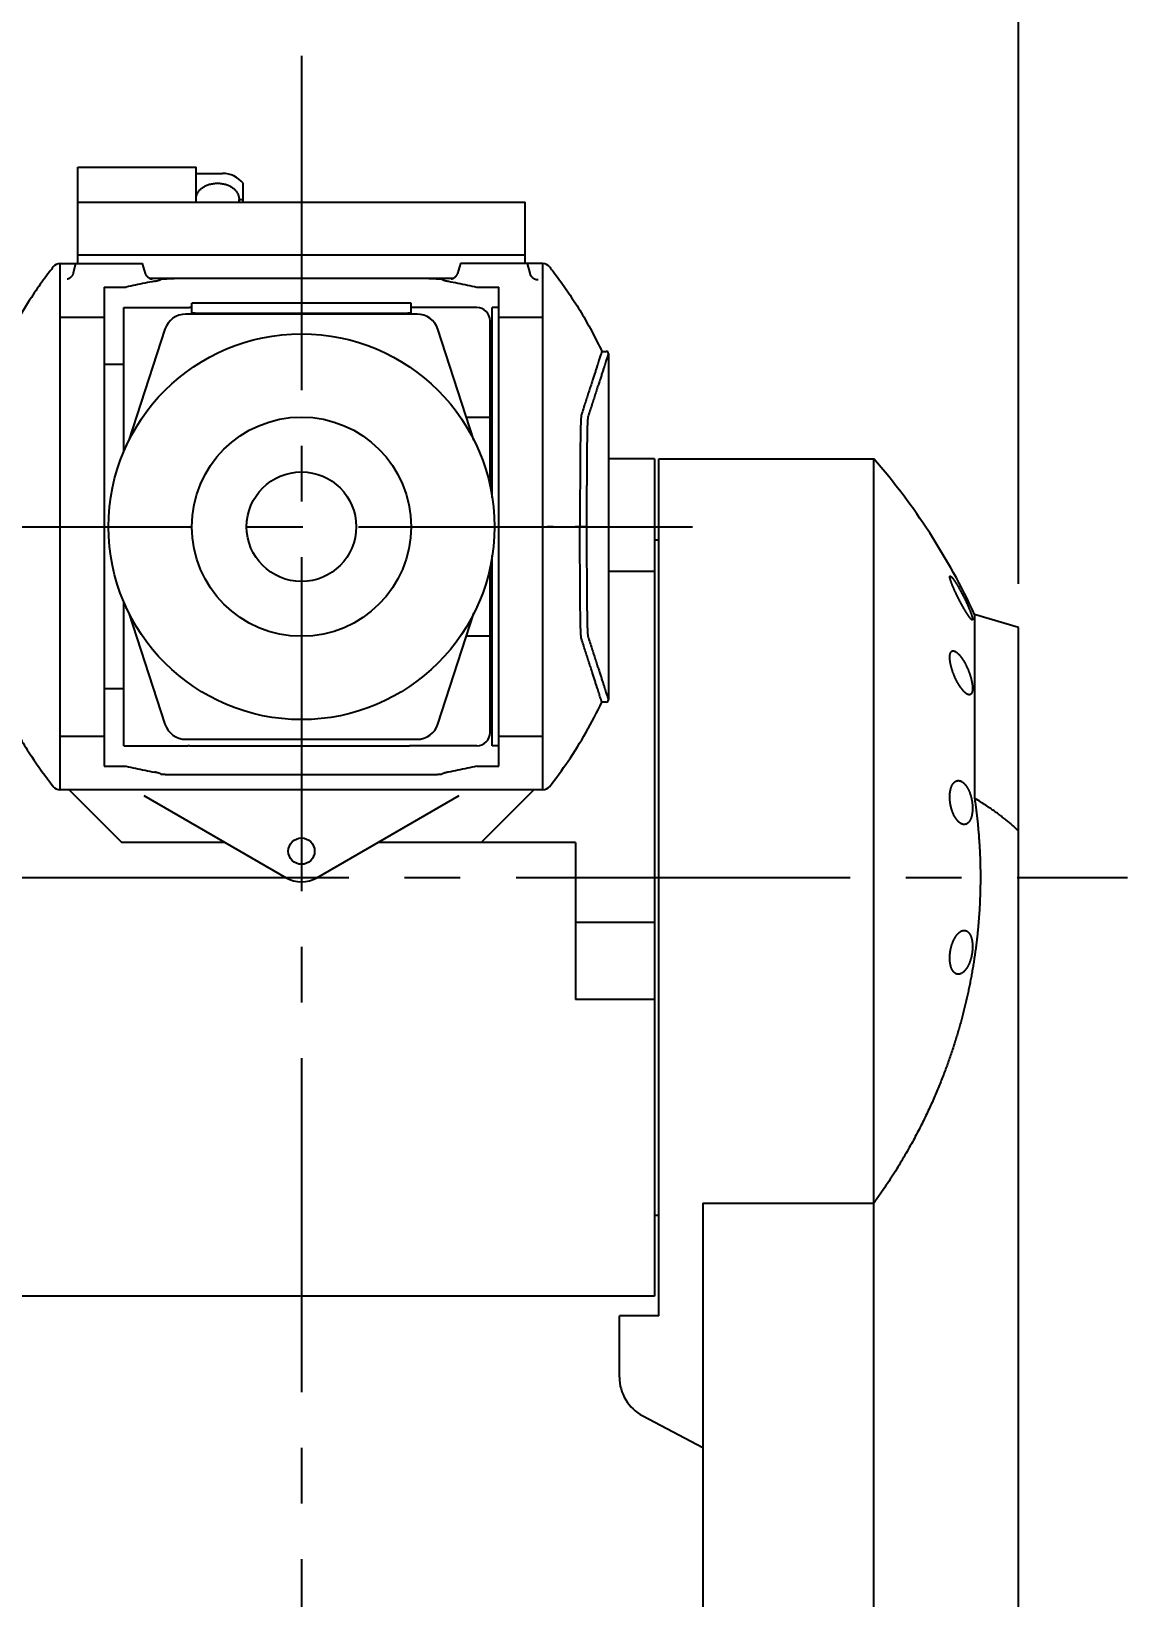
# Model space of a CAD drawing. Extents: x -7841 to -3641, y -5238 to -2268.
# Drawn here: x -6143.6 to -5893.6, y -3674.3 to -3317 of the extents above; entities that cross this region are included whole.
import ezdxf

# ---------------------------------------------------------------- set-up
doc = ezdxf.new("R2010")
doc.units = 0
doc.header["$LTSCALE"] = 4
doc.header["$MEASUREMENT"] = 0
doc.linetypes.add('CENTRE2', pattern=[28.575, 19.05, -3.175, 3.175, -3.175])
doc.layers.get('0').update_dxf_attribs({"linetype": 'CONTINUOUS'})
doc.layers.get('DEFPOINTS').update_dxf_attribs({"linetype": 'CONTINUOUS'})
for name, color, linetype in [('01', 7, 'CONTINUOUS'), ('01CENTER', 5, 'CENTRE2'), ('01HOSO', 6, 'CONTINUOUS'), ('02', 5, 'CONTINUOUS')]:
    doc.layers.add(name, color=color, linetype=linetype)
doc.styles.add('BIGFONT', font='ROMANS.SHX', dxfattribs={"bigfont": 'bigfont'})
doc.dimstyles.new('L-IN', dxfattribs={"dimscale": 10, "dimtxt": 3.2, "dimasz": 2.5, "dimexe": 1, "dimexo": 1, "dimgap": 1, "dimtad": 1, "dimdec": 0, "dimtxsty": 'BIGFONT', "dimblk": 'YA-IN', "dimblk1": 'OPEN', "dimblk2": 'OPEN', "dimsah": 1, "dimcen": 0, "dimclrd": 256, "dimclre": 256, "dimclrt": 256, "dimazin": 3, "dimtp": 0.1, "dimtm": 0.2, "dimtfac": 0.625, "dimtdec": 0, "dimtmove": 0, "dimatfit": 3, "dimtolj": 1})

# ---------------------------------------------------------------- blocks, each defined once
blk = doc.blocks.new('_OPEN')
at = {"color": 0, "linetype": 'BYBLOCK'}
for p, q in [((-1, 0.167), (0, 0)), ((0, 0), (-1, -0.167)), ((0, 0), (-1, 0))]:
    blk.add_line(p, q, dxfattribs=at)
blk = doc.blocks.new('*D17')
at = {"linetype": 'BYBLOCK'}
for p, q in [((-6297, -3996), (-6297, -3150)), ((-6082, -3312.62), (-6082, -3150)), ((-6107, -3160), (-6272, -3160))]:
    blk.add_line(p, q, dxfattribs=at)
at = {"layer": 'DEFPOINTS', "color": 0, "linetype": 'BYBLOCK'}
for p in [(-6297, -3160), (-6082, -3322.62), (-6297, -4006)]:
    blk.add_point(p, dxfattribs=at)
at = {"linetype": 'BYBLOCK', "xscale": 25, "yscale": 25, "zscale": 25, "rotation": 180}
blk.add_blockref('_OPEN', (-6297, -3160), dxfattribs=at)
at = {"linetype": 'BYBLOCK', "xscale": 25, "yscale": 25, "zscale": 25}
blk.add_blockref('_OPEN', (-6082, -3160), dxfattribs=at)
at = {"linetype": 'BYBLOCK', "insert": (-6189.5, -3134), "char_height": 32, "attachment_point": 5, "style": 'BIGFONT'}
blk.add_mtext('\\A1;215', dxfattribs=at)
blk = doc.blocks.new('YA-IN')
at = {"color": 0, "linetype": 'BYBLOCK'}
for p, q in [((0, 0), (-1, 0.167)), ((-1, -0.167), (0, 0)), ((0, 0), (-1, 0))]:
    blk.add_line(p, q, dxfattribs=at)
blk = doc.blocks.new('*D15')
at = {"linetype": 'BYBLOCK'}
for p, q in [((-6082, -3312.62), (-6082, -3150)), ((-5918.5, -3443), (-5918.5, -3150)), ((-6057, -3160), (-5943.5, -3160))]:
    blk.add_line(p, q, dxfattribs=at)
at = {"layer": 'DEFPOINTS', "color": 0, "linetype": 'BYBLOCK'}
for p in [(-5918.5, -3160), (-6082, -3322.62), (-5918.5, -3453)]:
    blk.add_point(p, dxfattribs=at)
at = {"linetype": 'BYBLOCK', "xscale": 25, "yscale": 25, "zscale": 25, "rotation": 180}
blk.add_blockref('_OPEN', (-6082, -3160), dxfattribs=at)
at = {"linetype": 'BYBLOCK', "xscale": 25, "yscale": 25, "zscale": 25}
blk.add_blockref('_OPEN', (-5918.5, -3160), dxfattribs=at)
at = {"linetype": 'BYBLOCK', "insert": (-6000.25, -3134), "char_height": 32, "attachment_point": 5, "style": 'BIGFONT'}
blk.add_mtext('\\A1;164', dxfattribs=at)
blk = doc.blocks.new('*D16')
at = {"linetype": 'BYBLOCK'}
for p, q in [((-6243, -3417.77), (-6243, -3230)), ((-6082, -3312.62), (-6082, -3230)), ((-6107, -3240), (-6218, -3240))]:
    blk.add_line(p, q, dxfattribs=at)
at = {"layer": 'DEFPOINTS', "color": 0, "linetype": 'BYBLOCK'}
for p in [(-6243, -3240), (-6082, -3322.62), (-6243, -3427.77)]:
    blk.add_point(p, dxfattribs=at)
at = {"linetype": 'BYBLOCK', "xscale": 25, "yscale": 25, "zscale": 25, "rotation": 180}
blk.add_blockref('_OPEN', (-6243, -3240), dxfattribs=at)
at = {"linetype": 'BYBLOCK', "xscale": 25, "yscale": 25, "zscale": 25}
blk.add_blockref('_OPEN', (-6082, -3240), dxfattribs=at)
at = {"linetype": 'BYBLOCK', "insert": (-6169.14, -3214), "char_height": 32, "attachment_point": 5, "style": 'BIGFONT'}
blk.add_mtext('\\A1;161', dxfattribs=at)

msp = doc.modelspace()

# ---------------------------------------------------------------- linework, layer by layer
at = {"layer": '01', "linetype": 'CONTINUOUS'}
for p, q in [((-6133, -3348), (-6106, -3348)), ((-6133, -3370), (-6133, -3348)), ((-6106, -3356), (-6106, -3348)), ((-6106, -3349.4), (-6100, -3349.4)), ((-6095.30866, -3356), (-6095.30866, -3351.65951)), ((-6133, -3356), (-6031, -3356)), ((-6096.23149, -3355.4), (-6095.30866, -3355.4)), ((-6096.23149, -3356), (-6096.23149, -3355.4)), ((-6031, -3370), (-6031, -3356)), ((-6133, -3368), (-6031, -3368)), ((-6137.03531, -3370), (-6118.25593, -3370)), ((-6133.5, -3370), (-6134.0339, -3372.1356)), ((-6117.54676, -3372.24828), (-6118.25594, -3369.99996)), ((-6045.74406, -3369.99996), (-6046.45324, -3372.24828)), ((-6026.96469, -3370), (-6045.74407, -3370)), ((-6030.5, -3370), (-6029.95105, -3372.19223)), ((-6127, -3375.36915), (-6127, -3484.63085)), ((-6116.74594, -3373.30754), (-6047.2541, -3373.30754)), ((-6052.95808, -3373.40169), (-6111.04192, -3373.40169)), ((-6037, -3484.63085), (-6037, -3375.36915)), ((-6057, -3379), (-6107, -3379)), ((-6107, -3381.25806), (-6107, -3379)), ((-6057, -3381.25806), (-6057, -3379)), ((-6122.5, -3412.80798), (-6122.5, -3380)), ((-6122.5, -3380), (-6114.5, -3380)), ((-6114.5, -3380.015), (-6107.90797, -3380.015)), ((-6055.63468, -3381.5), (-6108.36532, -3381.5)), ((-6107, -3380), (-6107.52098, -3380)), ((-6063, -3381.40323), (-6101, -3381.40323)), ((-6042, -3380.0185), (-6056.95738, -3380.0185)), ((-6039, -3420.67703), (-6039, -3383.0185)), ((-6038.5, -3423.39809), (-6038.5, -3380)), ((-6037, -3380), (-6038.5, -3380)), ((-6113.1214, -3384.95737), (-6121.34117, -3410.29972)), ((-6042.65883, -3410.29972), (-6050.8786, -3384.95737)), ((-6039, -3383.5), (-6038.5, -3383.5)), ((-6013.5, -3390), (-6012.5, -3390)), ((-6012, -3390.5), (-6012, -3469.5)), ((-6121.87407, -3411.33854), (-6121.94571, -3411.55234)), ((-6001.5, -3414.5), (-6012, -3414.5)), ((-6001.5, -3414.5), (-6001.5, -3605.5)), ((-6000.5, -3610), (-6000.5, -3414.5)), ((-6000.5, -3414.5), (-5951.5, -3414.5)), ((-6139.41906, -3430), (-6138, -3430)), ((-6024.58094, -3430), (-6026, -3430)), ((-6016.98325, -3430), (-6019.59124, -3430)), ((-6001.5, -3433), (-6000.5, -3433)), ((-6038.5, -3480), (-6038.5, -3436.60191)), ((-6039, -3476.9815), (-6039, -3439.32297)), ((-6122.5, -3480), (-6122.5, -3447.19202)), ((-6121.87407, -3448.66146), (-6121.94571, -3448.44766)), ((-6121.34117, -3449.70028), (-6113.1214, -3475.04263)), ((-6050.8786, -3475.04263), (-6042.65883, -3449.70028)), ((-5918.5, -3453), (-5928.5, -3450)), ((-5918.5, -4136), (-5918.5, -3453)), ((-6012.5, -3470), (-6013.5, -3470)), ((-6108.36532, -3478.5), (-6055.63468, -3478.5)), ((-6039, -3476.5), (-6038.5, -3476.5)), ((-6122.5, -3480), (-6114.5, -3480)), ((-6114.5, -3479.985), (-6107.90797, -3479.985)), ((-6107.52098, -3480), (-6057.38722, -3480)), ((-6042, -3479.9815), (-6056.95738, -3479.9815)), ((-6037, -3480), (-6038.5, -3480)), ((-6117.9282, -3491.33975), (-6085.5, -3510.06218)), ((-6078.5, -3510.06218), (-6046.0718, -3491.33975)), ((-6001.5, -3587), (-6000.5, -3587)), ((-6001.5, -3605.5), (-6154, -3605.5)), ((-6000.5, -3610), (-6009.5, -3610)), ((-6009.5, -3623.96268), (-6009.5, -3610)), ((-6004.15746, -3632.81186), (-5990.5, -3640)), ((-5990.5, -3640), (-5990.5, -3923))]:
    msp.add_line(p, q, dxfattribs=at)
at = {"layer": '01'}
msp.add_line((-6026.96469, -3490), (-6137.03531, -3490), dxfattribs=at)
at = {"layer": '01', "linetype": 'CONTINUOUS'}
for centre, radius in [((-6082, -3430), 44), ((-6082, -3430), 25), ((-6082, -3430), 12.5), ((-6082, -3504), 3)]:
    msp.add_circle(centre, radius, dxfattribs=at)
for centre, radius, start, end in [((-6100, -3355.4), 6, 38.5181542, 90), ((-6137.03531, -3372), 2, 89.9999951, 141.7807025), ((-6026.96469, -3372), 2, 38.2192975, 90.0000049), ((-6060.04186, -3432.63009), 100, 146.6770317, 154.7669667), ((-6108.36532, -3386.5), 5, 90, 162.029559), ((-6055.63468, -3386.5), 5, 17.970441, 90), ((-6042, -3383.0185), 3, 0, 90), ((-6012.5, -3390.5), 0.5, 0, 90), ((-6064.63029, -3512.99638), 150, 24.8330657, 41.0443154), ((-6103.95814, -3427.36991), 100, 325.8534971, 334.7669667), ((-6012.5, -3469.5), 0.5, 270, 0), ((-6108.36532, -3473.5), 5, 197.970441, 270), ((-6055.63468, -3473.5), 5, 270, 342.029559), ((-6060.04186, -3427.36991), 100, 210.6998754, 213.3224265), ((-6042, -3476.9815), 3, 270, 0), ((-6060.04186, -3427.36991), 100, 213.3224265, 218.219395), ((-6103.95814, -3427.36991), 100, 321.780605, 325.8534971), ((-6137.03531, -3488), 2, 218.2192975, 270.0000049), ((-6026.96469, -3488), 2, 269.9999951, 321.7807025), ((-6082, -3504), 7, 240, 300), ((-5999.5, -3623.96268), 10, 180, 242.2414594)]:
    msp.add_arc(centre, radius, start, end, dxfattribs=at)
for points in [[(-6106.00051, -3354.7217), (-6105.97642, -3354.62359), (-6105.89716, -3354.36732), (-6105.79349, -3354.11209), (-6105.66377, -3353.85801), (-6105.50699, -3353.6072), (-6105.32203, -3353.36142), (-6105.10652, -3353.12131), (-6104.85999, -3352.89001), (-6104.583, -3352.67107), (-6104.27493, -3352.4666), (-6103.93602, -3352.27926), (-6103.56855, -3352.11235), (-6103.17403, -3351.96822), (-6102.75492, -3351.84922), (-6102.31441, -3351.7575), (-6101.85747, -3351.6951), (-6101.38965, -3351.66347), (-6100.91783, -3351.66351), (-6100.45069, -3351.69515), (-6099.99421, -3351.75751), (-6099.5543, -3351.84909), (-6099.13592, -3351.96781), (-6098.74168, -3352.11171), (-6098.37432, -3352.27841), (-6098.035, -3352.46583), (-6097.72618, -3352.67069), (-6097.44879, -3352.88991), (-6097.20212, -3353.12133), (-6096.98661, -3353.36145), (-6096.80168, -3353.60719), (-6096.64491, -3353.85798), (-6096.51517, -3354.11207), (-6096.4115, -3354.36732), (-6096.33223, -3354.62361), (-6096.27601, -3354.88205), (-6096.24255, -3355.14126), (-6096.23149, -3355.4)], [(-6138.60661, -3370.76265), (-6139.45857, -3371.86015), (-6140.87292, -3373.75447), (-6142.24199, -3375.68154), (-6143.60058, -3377.69431)], [(-6134.0339, -3372.13559), (-6134.0655, -3372.24788), (-6134.1087, -3372.37132), (-6134.15891, -3372.48948), (-6134.21536, -3372.60174), (-6134.27716, -3372.70758), (-6134.34337, -3372.80658), (-6134.41302, -3372.89844), (-6134.48508, -3372.98296), (-6134.55871, -3373.06023), (-6134.63318, -3373.13051), (-6134.70787, -3373.1941), (-6134.78222, -3373.25135), (-6134.85559, -3373.30253), (-6134.92686, -3373.34762), (-6134.9948, -3373.38667), (-6135.05829, -3373.4199), (-6135.11631, -3373.44764), (-6135.16826, -3373.47041), (-6135.21463, -3373.48913), (-6135.25628, -3373.50466), (-6135.29385, -3373.51763), (-6135.32766, -3373.52845), (-6135.358, -3373.53745), (-6135.38504, -3373.54488), (-6135.40852, -3373.55085), (-6135.42784, -3373.5554), (-6135.44256, -3373.5586), (-6135.45243, -3373.56058), (-6135.45587, -3373.56122)], [(-6116.15187, -3373.56009), (-6116.15151, -3373.56015), (-6116.15467, -3373.55958), (-6116.16271, -3373.55802), (-6116.17565, -3373.5553), (-6116.1933, -3373.5513), (-6116.2152, -3373.54592), (-6116.24071, -3373.53916), (-6116.2695, -3373.53092), (-6116.30156, -3373.52102), (-6116.33714, -3373.50919), (-6116.37673, -3373.49497), (-6116.42095, -3373.47781), (-6116.47045, -3373.45697), (-6116.52537, -3373.43182), (-6116.58538, -3373.40181), (-6116.65001, -3373.36642), (-6116.71886, -3373.32502), (-6116.79147, -3373.27695), (-6116.86751, -3373.22134), (-6116.94658, -3373.15717), (-6117.02767, -3373.08379), (-6117.10919, -3373.00102), (-6117.18935, -3372.90915), (-6117.26621, -3372.80901), (-6117.33805, -3372.70174), (-6117.40341, -3372.58879), (-6117.46119, -3372.47181), (-6117.51065, -3372.35265), (-6117.54663, -3372.24871)], [(-6046.45337, -3372.24871), (-6046.48915, -3372.3521), (-6046.53843, -3372.47097), (-6046.59606, -3372.58781), (-6046.6613, -3372.70069), (-6046.733, -3372.8079), (-6046.80965, -3372.90793), (-6046.88948, -3372.99959), (-6046.97048, -3373.08201), (-6047.05091, -3373.15502), (-6047.12936, -3373.21893), (-6047.20491, -3373.27443), (-6047.27714, -3373.32249), (-6047.34574, -3373.36397), (-6047.4103, -3373.39954), (-6047.47047, -3373.42982), (-6047.52574, -3373.4553), (-6047.57565, -3373.47644), (-6047.62014, -3373.49381), (-6047.65994, -3373.50817), (-6047.69579, -3373.52017), (-6047.72823, -3373.53024), (-6047.75728, -3373.5386), (-6047.78279, -3373.54541), (-6047.80451, -3373.55078), (-6047.82215, -3373.55482), (-6047.8354, -3373.55763), (-6047.84408, -3373.55934), (-6047.84695, -3373.55987)], [(-6029.9661, -3372.13559), (-6029.95105, -3372.19223)], [(-6029.95105, -3372.19223), (-6029.92974, -3372.26293), (-6029.88501, -3372.38757), (-6029.83211, -3372.50898), (-6029.813, -3372.54802)], [(-6029.813, -3372.54802), (-6029.77127, -3372.62661), (-6029.70275, -3372.73995), (-6029.62687, -3372.8485), (-6029.54396, -3372.95179), (-6029.45437, -3373.04936), (-6029.3585, -3373.14078), (-6029.25678, -3373.22566), (-6029.14965, -3373.30361), (-6029.03757, -3373.37429), (-6028.92105, -3373.4374), (-6028.8006, -3373.49266), (-6028.67674, -3373.53982), (-6028.55002, -3373.57868)], [(-6025.39339, -3370.76265), (-6024.54143, -3371.86015), (-6023.12708, -3373.75447), (-6021.75801, -3375.68154), (-6020.39867, -3377.69546)], [(-6115.49921, -3374.0079), (-6115.18643, -3373.9442), (-6114.91247, -3373.88182), (-6114.67647, -3373.82082), (-6114.47746, -3373.7612), (-6114.31454, -3373.703), (-6114.18664, -3373.64623), (-6114.09278, -3373.59091), (-6114.03188, -3373.53702)], [(-6114.03188, -3373.53702), (-6114.01954, -3373.5286), (-6113.99676, -3373.52025), (-6113.96363, -3373.51199), (-6113.9203, -3373.50385), (-6113.86692, -3373.49586), (-6113.80371, -3373.48805), (-6113.7309, -3373.48045), (-6113.64877, -3373.47307), (-6113.55761, -3373.46595), (-6113.45778, -3373.45911), (-6113.34961, -3373.45256), (-6113.23353, -3373.44634), (-6113.10992, -3373.44046), (-6112.97925, -3373.43494), (-6112.84194, -3373.42979), (-6112.69851, -3373.42504), (-6112.54941, -3373.4207), (-6112.3952, -3373.41677), (-6112.23636, -3373.41328), (-6112.07346, -3373.41024), (-6111.90703, -3373.40764), (-6111.73764, -3373.40551), (-6111.56586, -3373.40385), (-6111.39226, -3373.40265), (-6111.21741, -3373.40193), (-6111.04192, -3373.40169)], [(-6052.95808, -3373.40169), (-6052.78259, -3373.40193), (-6052.60774, -3373.40265), (-6052.43414, -3373.40385), (-6052.26236, -3373.40551), (-6052.09297, -3373.40764), (-6051.92654, -3373.41024), (-6051.76364, -3373.41328), (-6051.6048, -3373.41677), (-6051.45059, -3373.4207), (-6051.30149, -3373.42504), (-6051.15806, -3373.42979), (-6051.02075, -3373.43494), (-6050.89008, -3373.44046), (-6050.76647, -3373.44634), (-6050.65039, -3373.45256), (-6050.54222, -3373.45911), (-6050.44239, -3373.46595), (-6050.35123, -3373.47307), (-6050.2691, -3373.48045), (-6050.19629, -3373.48805), (-6050.13308, -3373.49586), (-6050.0797, -3373.50385), (-6050.03637, -3373.51199), (-6050.00324, -3373.52025), (-6049.98046, -3373.5286), (-6049.96812, -3373.53702)], [(-6049.96812, -3373.53702), (-6049.90722, -3373.59091), (-6049.81336, -3373.64623), (-6049.68546, -3373.703), (-6049.52254, -3373.7612), (-6049.32353, -3373.82082), (-6049.08753, -3373.88182), (-6048.81357, -3373.9442), (-6048.50079, -3374.0079)], [(-6047.84834, -3373.54532), (-6047.8409, -3373.54463)], [(-6028.55002, -3373.57868), (-6028.421, -3373.60906), (-6028.29024, -3373.63084), (-6028.15832, -3373.64392), (-6028.02582, -3373.64823)], [(-6028.54183, -3373.54658), (-6028.53968, -3373.54679)], [(-6020.39867, -3377.69546), (-6019.1583, -3379.63022), (-6017.92918, -3381.64953), (-6016.74812, -3383.69736), (-6015.61588, -3385.77239), (-6014.5329, -3387.8738), (-6013.5, -3390)], [(-6107.90797, -3380.015), (-6107.71466, -3380.00375), (-6107.52098, -3380)], [(-6101, -3381.40323), (-6101.33636, -3381.403), (-6101.67167, -3381.40231), (-6102.00486, -3381.40118), (-6102.3349, -3381.39959), (-6102.66073, -3381.39755), (-6102.98135, -3381.39508), (-6103.29574, -3381.39218), (-6103.60292, -3381.38885), (-6103.90191, -3381.38512), (-6104.19177, -3381.38098), (-6104.47161, -3381.37646), (-6104.74052, -3381.37156), (-6104.99768, -3381.36631), (-6105.24226, -3381.36072), (-6105.47349, -3381.3548), (-6105.69066, -3381.34858), (-6105.89307, -3381.34208), (-6106.08009, -3381.3353), (-6106.25112, -3381.32829), (-6106.40563, -3381.32106), (-6106.54313, -3381.31362), (-6106.66319, -3381.30602), (-6106.76542, -3381.29826), (-6106.84951, -3381.29037), (-6106.9152, -3381.28238), (-6106.96226, -3381.27432), (-6106.99056, -3381.26621), (-6107, -3381.25806)], [(-6057, -3381.25806), (-6057.00944, -3381.26621), (-6057.03774, -3381.27432), (-6057.0848, -3381.28238), (-6057.15049, -3381.29037), (-6057.23458, -3381.29826), (-6057.33681, -3381.30602), (-6057.45687, -3381.31362), (-6057.59437, -3381.32106), (-6057.74888, -3381.32829), (-6057.91991, -3381.3353), (-6058.10693, -3381.34208), (-6058.30934, -3381.34858), (-6058.52651, -3381.3548), (-6058.75774, -3381.36072), (-6059.00232, -3381.36631), (-6059.25948, -3381.37156), (-6059.52839, -3381.37646), (-6059.80823, -3381.38098), (-6060.09809, -3381.38512), (-6060.39708, -3381.38885), (-6060.70426, -3381.39218), (-6061.01865, -3381.39508), (-6061.33927, -3381.39755), (-6061.6651, -3381.39959), (-6061.99514, -3381.40118), (-6062.32833, -3381.40231), (-6062.66364, -3381.403), (-6063, -3381.40323)], [(-6056.95738, -3380.0185), (-6057, -3380.01875)], [(-6056.99998, -3380.01501), (-6056.95738, -3380.0185)], [(-6115.7057, -3467.1224), (-6115.60359, -3467.42037), (-6115.42396, -3467.94366)], [(-6107.52098, -3480), (-6107.71466, -3479.99625), (-6107.90797, -3479.985)], [(-6056.95738, -3479.9815), (-6057.17209, -3479.99537), (-6057.38722, -3480)], [(-6049.96812, -3486.46298), (-6049.98046, -3486.4714), (-6050.00324, -3486.47975), (-6050.03637, -3486.48801), (-6050.0797, -3486.49615), (-6050.13308, -3486.50414), (-6050.19629, -3486.51195), (-6050.2691, -3486.51955), (-6050.35123, -3486.52693), (-6050.44239, -3486.53405), (-6050.54222, -3486.54089), (-6050.65039, -3486.54744), (-6050.76647, -3486.55366), (-6050.89008, -3486.55954), (-6051.02075, -3486.56506), (-6051.15806, -3486.57021), (-6051.30149, -3486.57496), (-6051.45059, -3486.5793), (-6051.6048, -3486.58323), (-6051.76364, -3486.58672), (-6051.92654, -3486.58976), (-6052.09297, -3486.59236), (-6052.26236, -3486.59449), (-6052.43414, -3486.59615), (-6052.60774, -3486.59735), (-6052.78259, -3486.59807), (-6052.95808, -3486.59831)], [(-5928.5, -3491.93761), (-5928.47684, -3491.93529), (-5928.45367, -3491.93296)]]:
    msp.add_spline(points, degree=3, dxfattribs=at)
at = {"layer": '01CENTER'}
for p, q in [((-6082, -3322.61988), (-6082, -4553.49354)), ((-6183.31055, -3430), (-5990.19662, -3430)), ((-6261.67624, -3510), (-5893.59057, -3510))]:
    msp.add_line(p, q, dxfattribs=at)
at = {"layer": '01HOSO', "linetype": 'CONTINUOUS'}
for p, q in [((-6137, -3490), (-6137, -3370)), ((-6027, -3370), (-6027, -3490)), ((-6127, -3375.36915), (-6122, -3375.36915)), ((-6042, -3375.36915), (-6037, -3375.36915)), ((-6127, -3382.25122), (-6137, -3382.25122)), ((-6027, -3382.25122), (-6037, -3382.25122)), ((-6122.5, -3393), (-6127, -3393)), ((-6044.37779, -3405), (-6039, -3405)), ((-5951.5, -4174), (-5951.5, -3414.5)), ((-6001.5, -3440.20986), (-6012, -3440.20986)), ((-5928.5, -3450), (-5928.5, -3491.93761)), ((-6039, -3455), (-6044.37779, -3455)), ((-6122.5, -3467), (-6127, -3467)), ((-6137, -3477.74878), (-6127, -3477.74878)), ((-6037, -3477.74878), (-6027, -3477.74878)), ((-6127, -3484.63085), (-6122, -3484.63085)), ((-6052.95808, -3486.59831), (-6111.04192, -3486.59831)), ((-6042, -3484.63085), (-6037, -3484.63085)), ((-6135, -3490), (-6123, -3502)), ((-6029, -3490), (-6041, -3502)), ((-6099.4641, -3502), (-6123, -3502)), ((-6019.5, -3502), (-6064.5359, -3502)), ((-6019.5, -3502), (-6019.5, -3537.84561)), ((-6019.5, -3520.19722), (-6001.5, -3520.19722)), ((-6001.5, -3537.84561), (-6019.5, -3537.84561)), ((-5990.5, -3584.29838), (-5990.5, -3640)), ((-5990.5, -3584.29838), (-5951.5, -3584.29838))]:
    msp.add_line(p, q, dxfattribs=at)
for points in [[(-6115.49921, -3374.0079), (-6117.67043, -3374.43962), (-6119.83737, -3374.89337), (-6122, -3375.36915)], [(-6048.50079, -3374.0079), (-6046.32957, -3374.43962), (-6044.16263, -3374.89337), (-6042, -3375.36915)], [(-6013.5, -3390), (-6013.5117, -3390.03618), (-6013.54679, -3390.14473), (-6013.60527, -3390.32565), (-6013.68713, -3390.57893), (-6013.79237, -3390.90458), (-6013.92099, -3391.30258), (-6014.07296, -3391.77293), (-6014.24827, -3392.31563), (-6014.44693, -3392.93069), (-6014.6689, -3393.6181), (-6014.91418, -3394.37786), (-6015.18273, -3395.20993), (-6015.47453, -3396.11432), (-6015.78957, -3397.09103), (-6016.12782, -3398.14005), (-6016.48925, -3399.26137), (-6016.87384, -3400.45499), (-6017.28155, -3401.72092), (-6017.71236, -3403.05913), (-6018.16622, -3404.46959)], [(-6012, -3390.5), (-6012.01169, -3390.53618), (-6012.04677, -3390.6447), (-6012.10522, -3390.82558), (-6012.18705, -3391.07882), (-6012.29224, -3391.4044), (-6012.4208, -3391.80232), (-6012.57271, -3392.27259), (-6012.74795, -3392.8152), (-6012.94652, -3393.43015), (-6013.16839, -3394.11743), (-6013.41356, -3394.87702), (-6013.68199, -3395.70895), (-6013.97368, -3396.61318), (-6014.28858, -3397.58972), (-6014.62669, -3398.63856), (-6014.98797, -3399.75969), (-6015.37239, -3400.95309), (-6015.77993, -3402.21877), (-6016.21054, -3403.55671), (-6016.66419, -3404.96689)], [(-6018.16622, -3404.46959), (-6018.17816, -3404.51482), (-6018.19009, -3404.57627), (-6018.20196, -3404.65374), (-6018.21371, -3404.74698), (-6018.22529, -3404.85554), (-6018.23669, -3404.97921), (-6018.24789, -3405.11786), (-6018.2589, -3405.27149), (-6018.2697, -3405.4399), (-6018.28026, -3405.62284), (-6018.29054, -3405.81933), (-6018.30048, -3406.02867), (-6018.3101, -3406.25058), (-6018.31936, -3406.48498), (-6018.32829, -3406.73178), (-6018.33685, -3406.99073), (-6018.34503, -3407.26099), (-6018.35277, -3407.54113), (-6018.36007, -3407.83059), (-6018.3669, -3408.12896), (-6018.37329, -3408.43623), (-6018.3792, -3408.75205), (-6018.38463, -3409.07604), (-6018.38956, -3409.40681), (-6018.39397, -3409.74307), (-6018.39785, -3410.08328)], [(-6016.66419, -3404.96689), (-6016.67538, -3405.00928), (-6016.68656, -3405.06685), (-6016.69767, -3405.13944), (-6016.70867, -3405.22677), (-6016.71952, -3405.32849), (-6016.73021, -3405.44441), (-6016.74071, -3405.57442), (-6016.75102, -3405.71848), (-6016.76114, -3405.87645), (-6016.77103, -3406.04781), (-6016.78065, -3406.23194), (-6016.78997, -3406.42832), (-6016.79898, -3406.63652), (-6016.80767, -3406.85646), (-6016.81603, -3407.08802), (-6016.82405, -3407.33073), (-6016.83169, -3407.58393), (-6016.83895, -3407.84671), (-6016.84578, -3408.11817), (-6016.85218, -3408.39802), (-6016.85815, -3408.68612), (-6016.86368, -3408.98219), (-6016.86877, -3409.28578), (-6016.87338, -3409.59579), (-6016.87751, -3409.91091), (-6016.88113, -3410.22973)], [(-6018.39785, -3410.08328), (-6018.41554, -3411.84697), (-6018.43163, -3413.6245), (-6018.44607, -3415.41393), (-6018.45885, -3417.21342), (-6018.46997, -3419.02272), (-6018.4794, -3420.84037), (-6018.48713, -3422.66438), (-6018.49315, -3424.49326), (-6018.49746, -3426.32676), (-6018.50004, -3428.16302), (-6018.5009, -3430)], [(-6016.88113, -3410.22973), (-6016.89727, -3411.83426), (-6016.91206, -3413.44993), (-6016.92549, -3415.07577), (-6016.93754, -3416.71081), (-6016.94821, -3418.35407), (-6016.95748, -3420.00452), (-6016.96534, -3421.66113), (-6016.97178, -3423.32284), (-6016.97679, -3424.98862), (-6016.98038, -3426.65743), (-6016.98253, -3428.32823), (-6016.98325, -3430)], [(-6018.39785, -3449.91672), (-6018.41554, -3448.15303), (-6018.43163, -3446.3755), (-6018.44607, -3444.58607), (-6018.45885, -3442.78658), (-6018.46997, -3440.97728), (-6018.4794, -3439.15963), (-6018.48713, -3437.33562), (-6018.49315, -3435.50674), (-6018.49746, -3433.67324), (-6018.50004, -3431.83698), (-6018.5009, -3430)], [(-6016.98325, -3430), (-6016.98253, -3431.67177), (-6016.98038, -3433.34257), (-6016.97679, -3435.01138), (-6016.97178, -3436.67716), (-6016.96534, -3438.33887), (-6016.95748, -3439.99548), (-6016.94821, -3441.64593), (-6016.93754, -3443.28919), (-6016.92549, -3444.92423), (-6016.91206, -3446.55007), (-6016.89727, -3448.16574), (-6016.88113, -3449.77027)], [(-5932.21093, -3446.2489), (-5932.32788, -3446.01493), (-5932.44278, -3445.78228), (-5932.55533, -3445.55162), (-5932.6653, -3445.32341), (-5932.77237, -3445.09835), (-5932.87639, -3444.87682), (-5932.97706, -3444.65946), (-5933.07426, -3444.44659), (-5933.16778, -3444.23871), (-5933.25747, -3444.0362), (-5933.34322, -3443.83935), (-5933.42488, -3443.64855), (-5933.50242, -3443.46397), (-5933.57569, -3443.28598), (-5933.6447, -3443.11466), (-5933.70936, -3442.95024), (-5933.76963, -3442.79293), (-5933.82552, -3442.64275), (-5933.87698, -3442.49994), (-5933.92402, -3442.36449), (-5933.96664, -3442.23653), (-5934.00482, -3442.11615), (-5934.0386, -3442.00332), (-5934.06796, -3441.8982), (-5934.09293, -3441.80075), (-5934.11351, -3441.71104), (-5934.1297, -3441.62915), (-5934.14153, -3441.55505), (-5934.14899, -3441.48885), (-5934.15209, -3441.43056), (-5934.15083, -3441.38024), (-5934.14521, -3441.33797), (-5934.13523, -3441.30378), (-5934.12088, -3441.27776), (-5934.10215, -3441.25999), (-5934.07904, -3441.25054), (-5934.06241, -3441.24889)], [(-5934.06241, -3441.24889), (-5934.05154, -3441.24949), (-5934.01962, -3441.25695), (-5933.9833, -3441.27299), (-5933.94256, -3441.29771), (-5933.89738, -3441.33122), (-5933.84779, -3441.37357), (-5933.79377, -3441.42489), (-5933.73534, -3441.48523), (-5933.67254, -3441.55464), (-5933.60535, -3441.63323), (-5933.53388, -3441.72097), (-5933.45812, -3441.81794), (-5933.37818, -3441.92407), (-5933.29414, -3442.03938), (-5933.20608, -3442.1638), (-5933.11417, -3442.29717), (-5933.0185, -3442.43944), (-5932.91928, -3442.59038), (-5932.81664, -3442.74983), (-5932.71084, -3442.91748), (-5932.60208, -3443.09305), (-5932.49057, -3443.27625), (-5932.37657, -3443.46672), (-5932.26038, -3443.664), (-5932.14254, -3443.86721), (-5932.02352, -3444.07553), (-5931.90409, -3444.28763), (-5931.7848, -3444.50242), (-5931.66602, -3444.71924), (-5931.54795, -3444.93761), (-5931.43089, -3445.15693), (-5931.31515, -3445.37654), (-5931.20091, -3445.59602), (-5931.08843, -3445.81482), (-5930.97783, -3446.03261), (-5930.86932, -3446.2489)], [(-5929.05422, -3451.2489), (-5929.07832, -3451.24596), (-5929.10959, -3451.23532), (-5929.14471, -3451.21687), (-5929.18367, -3451.19058), (-5929.22648, -3451.15638), (-5929.2731, -3451.11424), (-5929.32358, -3451.06409), (-5929.37788, -3451.00591), (-5929.43598, -3450.93965), (-5929.49795, -3450.86517), (-5929.56376, -3450.78244), (-5929.63343, -3450.69138), (-5929.70696, -3450.59191), (-5929.78436, -3450.48395), (-5929.86565, -3450.36738), (-5929.95079, -3450.24219), (-5930.03982, -3450.10824), (-5930.13268, -3449.96554), (-5930.22934, -3449.81401), (-5930.32981, -3449.65359), (-5930.43401, -3449.4843), (-5930.54178, -3449.3063), (-5930.65269, -3449.12021), (-5930.7664, -3448.92657), (-5930.88236, -3448.72623), (-5931.00018, -3448.51989), (-5931.11954, -3448.30806), (-5931.24017, -3448.09122), (-5931.36179, -3447.86986), (-5931.48401, -3447.64468), (-5931.60652, -3447.41623), (-5931.72887, -3447.18538), (-5931.85084, -3446.95254), (-5931.97209, -3446.71835), (-5932.09223, -3446.48359), (-5932.21093, -3446.2489)], [(-5930.86932, -3446.2489), (-5930.75356, -3446.4826), (-5930.64017, -3446.71462), (-5930.5296, -3446.94395), (-5930.42221, -3447.16975), (-5930.31842, -3447.39104), (-5930.21837, -3447.60741), (-5930.12214, -3447.81856), (-5930.0297, -3448.02443), (-5929.94111, -3448.2248), (-5929.8564, -3448.41946), (-5929.77553, -3448.60841), (-5929.69857, -3448.79141), (-5929.62545, -3448.96848), (-5929.5562, -3449.13951), (-5929.49082, -3449.30439), (-5929.42926, -3449.46314), (-5929.37157, -3449.61559), (-5929.31769, -3449.76177), (-5929.26765, -3449.90159), (-5929.22146, -3450.03491), (-5929.17908, -3450.16178), (-5929.14056, -3450.28203), (-5929.10587, -3450.39562), (-5929.07503, -3450.50252), (-5929.04806, -3450.60255), (-5929.02494, -3450.69572), (-5929.0057, -3450.78192), (-5928.99035, -3450.86104), (-5928.97888, -3450.93306), (-5928.9713, -3450.99785), (-5928.96762, -3451.05535), (-5928.96784, -3451.10553), (-5928.97196, -3451.14827), (-5928.97998, -3451.18355), (-5928.99189, -3451.2113), (-5929.00768, -3451.23145), (-5929.02736, -3451.24398), (-5929.05091, -3451.24883), (-5929.05422, -3451.2489)], [(-6018.16622, -3455.53041), (-6018.17816, -3455.48518), (-6018.19009, -3455.42373), (-6018.20196, -3455.34626), (-6018.21371, -3455.25302), (-6018.22529, -3455.14446), (-6018.23669, -3455.02079), (-6018.24789, -3454.88214), (-6018.2589, -3454.72851), (-6018.2697, -3454.5601), (-6018.28026, -3454.37716), (-6018.29054, -3454.18067), (-6018.30048, -3453.97133), (-6018.3101, -3453.74942), (-6018.31936, -3453.51502), (-6018.32829, -3453.26822), (-6018.33685, -3453.00927), (-6018.34503, -3452.73901), (-6018.35277, -3452.45887), (-6018.36007, -3452.16941), (-6018.3669, -3451.87104), (-6018.37329, -3451.56377), (-6018.3792, -3451.24795), (-6018.38463, -3450.92396), (-6018.38956, -3450.59319), (-6018.39397, -3450.25693), (-6018.39785, -3449.91672)], [(-6016.88113, -3449.77027), (-6016.87751, -3450.08909), (-6016.87338, -3450.40421), (-6016.86877, -3450.71422), (-6016.86368, -3451.01781), (-6016.85815, -3451.31388), (-6016.85218, -3451.60198), (-6016.84578, -3451.88183), (-6016.83895, -3452.15329), (-6016.83169, -3452.41607), (-6016.82405, -3452.66927), (-6016.81603, -3452.91198), (-6016.80767, -3453.14354), (-6016.79898, -3453.36348), (-6016.78997, -3453.57168), (-6016.78065, -3453.76806), (-6016.77103, -3453.95219), (-6016.76114, -3454.12355), (-6016.75102, -3454.28152), (-6016.74071, -3454.42558), (-6016.73021, -3454.55559), (-6016.71952, -3454.67151), (-6016.70867, -3454.77323), (-6016.69767, -3454.86056), (-6016.68656, -3454.93315), (-6016.67538, -3454.99072), (-6016.66419, -3455.03311)], [(-6013.5, -3470), (-6013.5117, -3469.96382), (-6013.54679, -3469.85527), (-6013.60527, -3469.67435), (-6013.68713, -3469.42107), (-6013.79237, -3469.09542), (-6013.92099, -3468.69742), (-6014.07296, -3468.22707), (-6014.24827, -3467.68437), (-6014.44693, -3467.06931), (-6014.6689, -3466.3819), (-6014.91418, -3465.62214), (-6015.18273, -3464.79007), (-6015.47453, -3463.88568), (-6015.78957, -3462.90897), (-6016.12782, -3461.85995), (-6016.48925, -3460.73863), (-6016.87384, -3459.54501), (-6017.28155, -3458.27908), (-6017.71236, -3456.94087), (-6018.16622, -3455.53041)], [(-6016.66419, -3455.03311), (-6016.21054, -3456.44329), (-6015.77993, -3457.78123), (-6015.37239, -3459.04691), (-6014.98797, -3460.24031), (-6014.62669, -3461.36144), (-6014.28858, -3462.41028), (-6013.97368, -3463.38682), (-6013.68199, -3464.29105), (-6013.41356, -3465.12298), (-6013.16839, -3465.88257), (-6012.94652, -3466.56985), (-6012.74795, -3467.1848), (-6012.57271, -3467.72741), (-6012.4208, -3468.19768), (-6012.29224, -3468.5956), (-6012.18705, -3468.92118), (-6012.10522, -3469.17442), (-6012.04677, -3469.3553), (-6012.01169, -3469.46382), (-6012, -3469.5)], [(-5933.38212, -3463.33095), (-5933.46172, -3463.11156), (-5933.53715, -3462.89403), (-5933.60831, -3462.67883), (-5933.67519, -3462.46614), (-5933.73771, -3462.25649), (-5933.79584, -3462.05012), (-5933.84961, -3461.84715), (-5933.89903, -3461.64773), (-5933.94403, -3461.45235), (-5933.98456, -3461.2614), (-5934.02068, -3461.07491), (-5934.0524, -3460.89303), (-5934.07973, -3460.716), (-5934.10269, -3460.54383), (-5934.12127, -3460.37683), (-5934.1355, -3460.21506), (-5934.14537, -3460.05868), (-5934.15089, -3459.90793), (-5934.15207, -3459.76281), (-5934.14891, -3459.62358), (-5934.1414, -3459.49039), (-5934.12954, -3459.36333), (-5934.11333, -3459.24269), (-5934.09275, -3459.12852), (-5934.0678, -3459.02107), (-5934.03847, -3458.92055), (-5934.00473, -3458.82709), (-5933.96661, -3458.74098), (-5933.92407, -3458.66238), (-5933.87712, -3458.59153), (-5933.82578, -3458.52869), (-5933.77001, -3458.47404), (-5933.70988, -3458.42787), (-5933.64537, -3458.39038), (-5933.57653, -3458.36182), (-5933.50343, -3458.34242), (-5933.42609, -3458.33239), (-5933.38218, -3458.33095)], [(-5933.38218, -3458.33095), (-5933.34464, -3458.33195), (-5933.2591, -3458.3413), (-5933.16965, -3458.36059), (-5933.07637, -3458.39), (-5932.97943, -3458.42964), (-5932.87903, -3458.47958), (-5932.77529, -3458.53993), (-5932.66847, -3458.61068), (-5932.55881, -3458.69179), (-5932.44655, -3458.78321), (-5932.33193, -3458.88485), (-5932.21524, -3458.99654), (-5932.09686, -3459.11803), (-5931.97737, -3459.24872), (-5931.85723, -3459.3881), (-5931.73693, -3459.53554), (-5931.61689, -3459.69042), (-5931.49742, -3459.85221), (-5931.37907, -3460.02004), (-5931.2622, -3460.19317), (-5931.14706, -3460.37106), (-5931.03381, -3460.55323), (-5930.92261, -3460.73924), (-5930.81368, -3460.92852), (-5930.70711, -3461.12074), (-5930.60305, -3461.3154), (-5930.50159, -3461.51218), (-5930.40282, -3461.71074), (-5930.3068, -3461.91078), (-5930.21359, -3462.11201), (-5930.12329, -3462.31409), (-5930.03587, -3462.51695), (-5929.9514, -3462.72031), (-5929.86997, -3462.92387), (-5929.79158, -3463.12752), (-5929.71632, -3463.33095)], [(-5929.71626, -3468.33095), (-5929.76309, -3468.32933), (-5929.84243, -3468.31962), (-5929.92545, -3468.30099), (-5930.01217, -3468.27321), (-5930.10257, -3468.23607), (-5930.19658, -3468.18937), (-5930.29423, -3468.13286), (-5930.3954, -3468.06635), (-5930.50008, -3467.98959), (-5930.60811, -3467.90246), (-5930.7193, -3467.80484), (-5930.8333, -3467.69682), (-5930.9496, -3467.57871), (-5931.06781, -3467.4508), (-5931.1874, -3467.31356), (-5931.30806, -3467.16732), (-5931.42943, -3467.01248), (-5931.55126, -3466.84934), (-5931.67316, -3466.67841), (-5931.79479, -3466.50018), (-5931.91585, -3466.31509), (-5932.03597, -3466.12375), (-5932.15481, -3465.92672), (-5932.27209, -3465.72455), (-5932.38749, -3465.51783), (-5932.50066, -3465.30727), (-5932.61142, -3465.09331), (-5932.71946, -3464.87662), (-5932.82454, -3464.6578), (-5932.92646, -3464.4374), (-5933.02498, -3464.21606), (-5933.11998, -3463.99418), (-5933.21124, -3463.77242), (-5933.29868, -3463.55114), (-5933.38212, -3463.33095)], [(-5929.71632, -3463.33095), (-5929.64298, -3463.53759), (-5929.57335, -3463.74251), (-5929.50747, -3463.94539), (-5929.44528, -3464.14619), (-5929.38685, -3464.34461), (-5929.33216, -3464.54047), (-5929.2812, -3464.73367), (-5929.23403, -3464.92388), (-5929.19063, -3465.11107), (-5929.15102, -3465.29497), (-5929.11523, -3465.47532), (-5929.08326, -3465.65208), (-5929.05514, -3465.82491), (-5929.0309, -3465.99365), (-5929.01053, -3466.15815), (-5928.99406, -3466.31808), (-5928.98151, -3466.47336), (-5928.97288, -3466.62373), (-5928.96819, -3466.76892), (-5928.96743, -3466.90887), (-5928.9706, -3467.04326), (-5928.97771, -3467.17194), (-5928.98875, -3467.29478), (-5929.00371, -3467.41149), (-5929.02257, -3467.52201), (-5929.04532, -3467.62613), (-5929.07194, -3467.72365), (-5929.10242, -3467.8145), (-5929.13673, -3467.89847), (-5929.17486, -3467.97547), (-5929.21679, -3468.04533), (-5929.26248, -3468.10789), (-5929.31197, -3468.16309), (-5929.36523, -3468.21074), (-5929.42221, -3468.25067), (-5929.48294, -3468.28277), (-5929.54739, -3468.30685), (-5929.61557, -3468.32275), (-5929.68748, -3468.33031), (-5929.71626, -3468.33095)], [(-6122, -3484.63085), (-6119.83737, -3485.10663), (-6117.67043, -3485.56038), (-6115.49921, -3485.9921)], [(-6114.03188, -3486.46298), (-6114.09278, -3486.40909), (-6114.18664, -3486.35377), (-6114.31454, -3486.297), (-6114.47746, -3486.2388), (-6114.67647, -3486.17918), (-6114.91247, -3486.11818), (-6115.18643, -3486.0558), (-6115.49921, -3485.9921)], [(-6111.04192, -3486.59831), (-6111.21741, -3486.59807), (-6111.39226, -3486.59735), (-6111.56586, -3486.59615), (-6111.73764, -3486.59449), (-6111.90703, -3486.59236), (-6112.07346, -3486.58976), (-6112.23636, -3486.58672), (-6112.3952, -3486.58323), (-6112.54941, -3486.5793), (-6112.69851, -3486.57496), (-6112.84194, -3486.57021), (-6112.97925, -3486.56506), (-6113.10992, -3486.55954), (-6113.23353, -3486.55366), (-6113.34961, -3486.54744), (-6113.45778, -3486.54089), (-6113.55761, -3486.53405), (-6113.64877, -3486.52693), (-6113.7309, -3486.51955), (-6113.80371, -3486.51195), (-6113.86692, -3486.50414), (-6113.9203, -3486.49615), (-6113.96363, -3486.48801), (-6113.99676, -3486.47975), (-6114.01954, -3486.4714), (-6114.03188, -3486.46298)], [(-6048.50079, -3485.9921), (-6048.81357, -3486.0558), (-6049.08753, -3486.11818), (-6049.32353, -3486.17918), (-6049.52254, -3486.2388), (-6049.68546, -3486.297), (-6049.81336, -3486.35377), (-6049.90722, -3486.40909), (-6049.96812, -3486.46298)], [(-6042, -3484.63085), (-6044.16263, -3485.10663), (-6046.32957, -3485.56038), (-6048.50079, -3485.9921)], [(-5934.0624, -3492.91794), (-5934.08827, -3492.71242), (-5934.10976, -3492.50783), (-5934.12684, -3492.30453), (-5934.13954, -3492.10255), (-5934.14787, -3491.90224), (-5934.15183, -3491.70381), (-5934.15142, -3491.50737), (-5934.14664, -3491.31329), (-5934.13748, -3491.12162), (-5934.12395, -3490.93267), (-5934.10604, -3490.7467), (-5934.08373, -3490.56381), (-5934.05703, -3490.3844), (-5934.02591, -3490.20861), (-5933.99036, -3490.03673), (-5933.9504, -3489.86912), (-5933.90598, -3489.70592), (-5933.85715, -3489.54758), (-5933.80387, -3489.39433), (-5933.74617, -3489.24652), (-5933.68409, -3489.10456), (-5933.6176, -3488.96869), (-5933.54681, -3488.83939), (-5933.47172, -3488.71696), (-5933.39242, -3488.60181), (-5933.309, -3488.49433), (-5933.22153, -3488.39487), (-5933.13018, -3488.30387), (-5933.03503, -3488.22164), (-5932.93629, -3488.14858), (-5932.83411, -3488.085), (-5932.7287, -3488.03124), (-5932.62028, -3487.9876), (-5932.50908, -3487.95433), (-5932.39543, -3487.93168), (-5932.2795, -3487.91982), (-5932.21097, -3487.91794)], [(-5932.21097, -3487.91794), (-5932.16166, -3487.9189), (-5932.04223, -3487.92903), (-5931.92146, -3487.95026), (-5931.79968, -3487.98263), (-5931.67742, -3488.026), (-5931.55521, -3488.08018), (-5931.43362, -3488.14479), (-5931.31329, -3488.21929), (-5931.19455, -3488.30321), (-5931.07777, -3488.39603), (-5930.96311, -3488.4973), (-5930.85081, -3488.60652), (-5930.741, -3488.72327), (-5930.63384, -3488.8471), (-5930.52945, -3488.97757), (-5930.42791, -3489.11434), (-5930.32934, -3489.25695), (-5930.23377, -3489.40514), (-5930.14128, -3489.55852), (-5930.05192, -3489.71681), (-5929.96571, -3489.87975), (-5929.88274, -3490.04699), (-5929.80299, -3490.21839), (-5929.72655, -3490.39363), (-5929.65344, -3490.57248), (-5929.58368, -3490.7548), (-5929.51736, -3490.94022), (-5929.45449, -3491.12867), (-5929.39513, -3491.31986), (-5929.33936, -3491.5135), (-5929.28721, -3491.7095), (-5929.23876, -3491.90745), (-5929.19407, -3492.10719), (-5929.1532, -3492.30843), (-5929.11623, -3492.51078), (-5929.08321, -3492.7141), (-5929.05422, -3492.91794)], [(-5928.5, -3491.93761), (-5928.32166, -3493.19375), (-5928.15582, -3494.45395), (-5928.00256, -3495.71837), (-5927.86196, -3496.98716), (-5927.7341, -3498.26045), (-5927.6191, -3499.53818), (-5927.51708, -3500.82021), (-5927.42817, -3502.10627), (-5927.35249, -3503.39605), (-5927.29016, -3504.68907), (-5927.24129, -3505.98483), (-5927.20595, -3507.2827), (-5927.18423, -3508.58207), (-5927.17616, -3509.88221), (-5927.18176, -3511.18242), (-5927.20101, -3512.48197), (-5927.23388, -3513.78018), (-5927.2803, -3515.07636), (-5927.3402, -3516.36993), (-5927.41347, -3517.66031), (-5927.49999, -3518.94709), (-5927.59965, -3520.22986), (-5927.71231, -3521.50839), (-5927.83785, -3522.78248), (-5927.97615, -3524.05211), (-5928.12712, -3525.31729), (-5928.29068, -3526.5782), (-5928.46676, -3527.83507), (-5928.65534, -3529.08827), (-5928.85642, -3530.33821), (-5929.07005, -3531.58544), (-5929.29629, -3532.83053), (-5929.53529, -3534.0742), (-5929.78721, -3535.31715), (-5930.05226, -3536.56022), (-5930.33073, -3537.80425), (-5930.62294, -3539.0502), (-5930.92928, -3540.29902), (-5931.2502, -3541.55178), (-5931.58622, -3542.80954), (-5931.93792, -3544.07345), (-5932.30598, -3545.34469), (-5932.69113, -3546.62452), (-5933.09421, -3547.91421), (-5933.51615, -3549.21512), (-5933.95797, -3550.52865), (-5934.42082, -3551.85628), (-5934.90595, -3553.19952), (-5935.41475, -3554.55997), (-5935.94877, -3555.93929), (-5936.50969, -3557.33924), (-5937.09938, -3558.7616), (-5937.71991, -3560.20831), (-5938.37356, -3561.68134), (-5939.06286, -3563.18281), (-5939.79057, -3564.71486), (-5940.55981, -3566.27984), (-5941.37398, -3567.8801), (-5942.23688, -3569.5182), (-5943.15273, -3571.19673), (-5944.12629, -3572.91859), (-5945.16275, -3574.68653), (-5946.26766, -3576.50306), (-5947.44844, -3578.3727), (-5948.71236, -3580.29841), (-5950.06223, -3582.27563), (-5951.5, -3584.29838)], [(-5930.86929, -3497.91794), (-5930.97865, -3497.91319), (-5931.09663, -3497.89764), (-5931.21652, -3497.87107), (-5931.33784, -3497.83339), (-5931.45994, -3497.78468), (-5931.5824, -3497.72508), (-5931.70475, -3497.65481), (-5931.82676, -3497.57401), (-5931.94814, -3497.48292), (-5932.0685, -3497.38185), (-5932.18748, -3497.27117), (-5932.3048, -3497.15124), (-5932.42012, -3497.02248), (-5932.53312, -3496.88538), (-5932.64362, -3496.74031), (-5932.75127, -3496.58784), (-5932.8559, -3496.4284), (-5932.95724, -3496.26256), (-5933.05513, -3496.09081), (-5933.14939, -3495.91362), (-5933.23984, -3495.7316), (-5933.32638, -3495.54511), (-5933.40886, -3495.35478), (-5933.48723, -3495.16095), (-5933.56136, -3494.96416), (-5933.63121, -3494.76484), (-5933.69675, -3494.56334), (-5933.75789, -3494.36017), (-5933.81465, -3494.15556), (-5933.867, -3493.95), (-5933.91492, -3493.74374), (-5933.95843, -3493.53706), (-5933.99749, -3493.33042), (-5934.03215, -3493.12391), (-5934.0624, -3492.91794)], [(-5929.05422, -3492.91794), (-5929.02968, -3493.11868), (-5929.00915, -3493.31915), (-5928.99268, -3493.5189), (-5928.98028, -3493.71779), (-5928.97198, -3493.91538), (-5928.96779, -3494.11133), (-5928.96772, -3494.30544), (-5928.97177, -3494.49722), (-5928.97992, -3494.68647), (-5928.99218, -3494.8729), (-5929.00851, -3495.05612), (-5929.02892, -3495.23609), (-5929.05337, -3495.41237), (-5929.08179, -3495.58447), (-5929.11412, -3495.7521), (-5929.15035, -3495.91521), (-5929.19047, -3496.07369), (-5929.23441, -3496.22722), (-5929.28212, -3496.37551), (-5929.33359, -3496.51848), (-5929.38874, -3496.65581), (-5929.44758, -3496.78739), (-5929.51006, -3496.91299), (-5929.57613, -3497.03237), (-5929.6458, -3497.14539), (-5929.71901, -3497.25177), (-5929.79576, -3497.35133), (-5929.87603, -3497.44383), (-5929.95976, -3497.52899), (-5930.04697, -3497.60659), (-5930.13758, -3497.67631), (-5930.23159, -3497.73788), (-5930.32895, -3497.79099), (-5930.42956, -3497.8353), (-5930.53341, -3497.87051), (-5930.64033, -3497.89624), (-5930.75025, -3497.91216), (-5930.86308, -3497.91793), (-5930.86929, -3497.91794)], [(-5918.5, -3499.40448), (-5919.08592, -3498.8441), (-5919.72094, -3498.26442), (-5920.40909, -3497.66417), (-5921.15476, -3497.04198), (-5921.96277, -3496.39635), (-5922.83842, -3495.7257), (-5923.78747, -3495.02834), (-5924.81623, -3494.30243), (-5925.93165, -3493.54603), (-5927.14131, -3492.75699), (-5928.45367, -3491.93296)], [(-5934.0624, -3527.08206), (-5934.03215, -3526.87607), (-5933.99748, -3526.66954), (-5933.95842, -3526.46289), (-5933.91491, -3526.25622), (-5933.86699, -3526.04997), (-5933.81464, -3525.8444), (-5933.75787, -3525.63978), (-5933.69673, -3525.43661), (-5933.63119, -3525.23509), (-5933.56134, -3525.03577), (-5933.4872, -3524.83897), (-5933.40883, -3524.64514), (-5933.32634, -3524.4548), (-5933.23979, -3524.26831), (-5933.14934, -3524.08628), (-5933.05507, -3523.9091), (-5932.95718, -3523.73734), (-5932.85583, -3523.5715), (-5932.7512, -3523.41206), (-5932.64354, -3523.25959), (-5932.53304, -3523.11451), (-5932.42003, -3522.97741), (-5932.3047, -3522.84866), (-5932.18738, -3522.72873), (-5932.06839, -3522.61805), (-5931.94803, -3522.51699), (-5931.82665, -3522.42591), (-5931.70463, -3522.34512), (-5931.58227, -3522.27485), (-5931.45981, -3522.21526), (-5931.33771, -3522.16656), (-5931.21639, -3522.12889), (-5931.0965, -3522.10234), (-5930.97851, -3522.0868), (-5930.86929, -3522.08206)], [(-5930.86929, -3522.08206), (-5930.86293, -3522.08207), (-5930.7501, -3522.08786), (-5930.64016, -3522.1038), (-5930.53324, -3522.12954), (-5930.42939, -3522.16476), (-5930.32877, -3522.2091), (-5930.23141, -3522.26223), (-5930.1374, -3522.32382), (-5930.04678, -3522.39357), (-5929.95957, -3522.47119), (-5929.87585, -3522.55637), (-5929.79558, -3522.64889), (-5929.71884, -3522.74847), (-5929.64563, -3522.85488), (-5929.57596, -3522.96792), (-5929.5099, -3523.08732), (-5929.44742, -3523.21294), (-5929.3886, -3523.34454), (-5929.33345, -3523.48189), (-5929.28199, -3523.62488), (-5929.23429, -3523.77318), (-5929.19036, -3523.92671), (-5929.15025, -3524.08522), (-5929.11402, -3524.24839), (-5929.08168, -3524.41616), (-5929.05329, -3524.58813), (-5929.02889, -3524.76413), (-5929.00851, -3524.94392), (-5928.99218, -3525.12708), (-5928.97992, -3525.31349), (-5928.97177, -3525.50276), (-5928.96772, -3525.69453), (-5928.96779, -3525.88864), (-5928.97198, -3526.08458), (-5928.98028, -3526.2822), (-5928.99269, -3526.48116), (-5929.00916, -3526.68094), (-5929.02968, -3526.88136), (-5929.05422, -3527.08206)], [(-5932.21097, -3532.08206), (-5932.27926, -3532.0802), (-5932.39518, -3532.06836), (-5932.50884, -3532.04573), (-5932.62003, -3532.01248), (-5932.72845, -3531.96887), (-5932.83386, -3531.91514), (-5932.93605, -3531.85159), (-5933.03479, -3531.77856), (-5933.12994, -3531.69635), (-5933.2213, -3531.60537), (-5933.30877, -3531.50594), (-5933.3922, -3531.39849), (-5933.47151, -3531.28337), (-5933.5466, -3531.16096), (-5933.6174, -3531.03169), (-5933.6839, -3530.89585), (-5933.74599, -3530.7539), (-5933.80371, -3530.60612), (-5933.85699, -3530.45289), (-5933.90583, -3530.2946), (-5933.95026, -3530.13143), (-5933.99024, -3529.96379), (-5934.02584, -3529.79172), (-5934.05703, -3529.61558), (-5934.08377, -3529.43588), (-5934.10607, -3529.25309), (-5934.12396, -3529.06724), (-5934.13749, -3528.87832), (-5934.14664, -3528.68664), (-5934.15142, -3528.49255), (-5934.15183, -3528.29612), (-5934.14787, -3528.09771), (-5934.13954, -3527.89742), (-5934.12683, -3527.69544), (-5934.10975, -3527.49215), (-5934.08827, -3527.28757), (-5934.0624, -3527.08206)], [(-5929.05422, -3527.08206), (-5929.08321, -3527.28589), (-5929.11623, -3527.4892), (-5929.15319, -3527.69153), (-5929.19406, -3527.89277), (-5929.23875, -3528.0925), (-5929.28719, -3528.29043), (-5929.33934, -3528.48642), (-5929.39511, -3528.68006), (-5929.45446, -3528.87123), (-5929.51732, -3529.05967), (-5929.58364, -3529.24509), (-5929.65339, -3529.4274), (-5929.72649, -3529.60625), (-5929.80293, -3529.78148), (-5929.88267, -3529.95287), (-5929.96563, -3530.12011), (-5930.05184, -3530.28305), (-5930.14119, -3530.44132), (-5930.23367, -3530.59471), (-5930.32924, -3530.74289), (-5930.42779, -3530.8855), (-5930.52933, -3531.02227), (-5930.6337, -3531.15274), (-5930.74086, -3531.27657), (-5930.85066, -3531.39333), (-5930.96295, -3531.50255), (-5931.0776, -3531.60383), (-5931.19438, -3531.69666), (-5931.3131, -3531.78059), (-5931.43342, -3531.8551), (-5931.555, -3531.91972), (-5931.6772, -3531.97391), (-5931.79945, -3532.0173), (-5931.92122, -3532.04969), (-5932.04199, -3532.07094), (-5932.16142, -3532.08109), (-5932.21097, -3532.08206)]]:
    msp.add_spline(points, degree=3, dxfattribs=at)

# ---------------------------------------------------------------- dimensions: what is measured, and where the dimension line sits
at = {"layer": '02'}
for base, p1, p2, picture, middle in [((-6297, -3160), (-6082, -3322.61988), (-6297, -4006), '*D17', (-6189.5, -3134)), ((-5918.5, -3160), (-6082, -3322.6198779429), (-5918.5, -3453), '*D15', (-6000.25, -3134))]:
    dim = msp.add_linear_dim(base=base, p1=p1, p2=p2, dimstyle='L-IN', dxfattribs=at)
    dim.commit()
    dim.dimension.update_dxf_attribs({"geometry": picture, "text_midpoint": middle})
dim = msp.add_linear_dim(base=(-6243, -3240), p1=(-6082, -3322.61988), p2=(-6243, -3427.7746), dimstyle='L-IN', dxfattribs=at)
dim.commit()
dim.dimension.update_dxf_attribs({"geometry": '*D16', "text_midpoint": (-6169.14286, -3240), "dimtype": 160})

doc.saveas('drawing.dxf')
